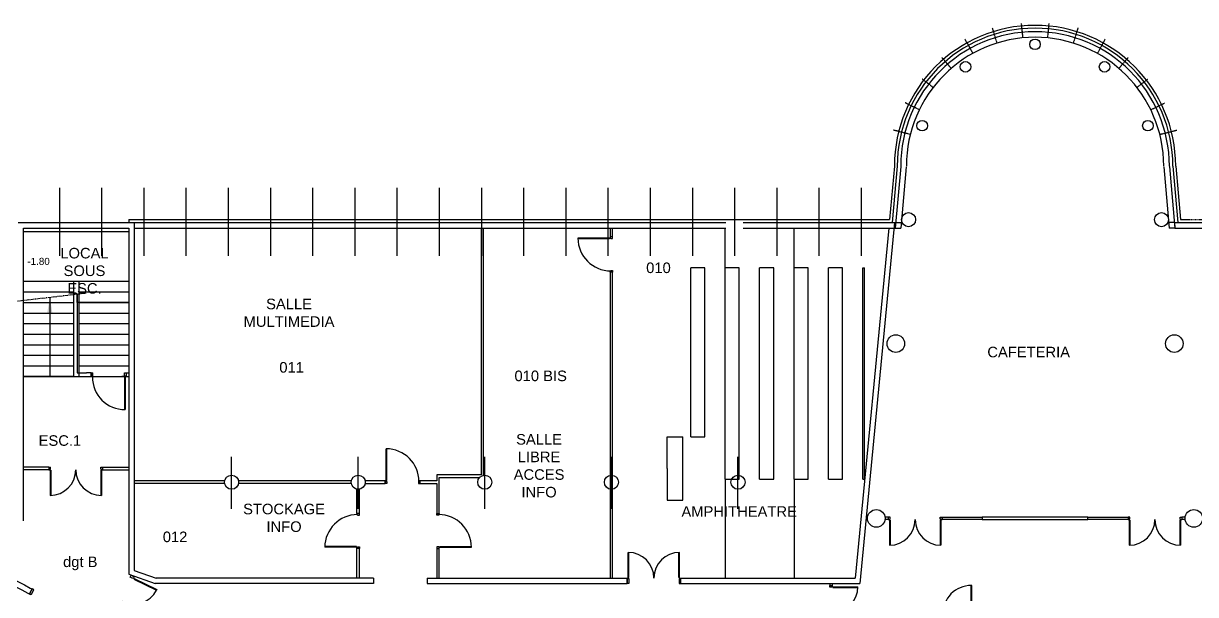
# Model space of a CAD drawing. Extents: x -14497 to -5039, y -16915 to 19656.
# Drawn here: x -11482 to -8149, y -14807 to -13185 of the extents above; entities that cross this region are included whole.
import ezdxf

# ---------------------------------------------------------------- set-up
doc = ezdxf.new("R2010")
doc.units = 0
doc.header["$MEASUREMENT"] = 0
for name, pattern in [('AXES', [2, 1.25, -0.25, 0.25, -0.25]), ('CACHE', [0.375, 0.25, -0.125]), ('DISCONTINU2', [0.375, 0.25, -0.125])]:
    doc.linetypes.add(name, pattern=pattern)
for name, color, linetype in [('-1.80', 3, 'CONTINUOUS'), ('BA_AXE_TRAME', 253, 'AXES'), ('BA_CLOISON', 4, 'CONTINUOUS'), ('BA_DOUBLAGE', 134, 'CONTINUOUS'), ('BA_ESCALIER', 8, 'CONTINUOUS'), ('BA_ESCALIER_CACHE', 252, 'DISCONTINU2'), ('BA_MENUIS_EXTERIEURE', 6, 'CONTINUOUS'), ('BA_MENUIS_INTERIEURE', 202, 'CONTINUOUS'), ('BA_STRUCTURE', 5, 'CONTINUOUS'), ('Circulation', 1, 'CONTINUOUS'), ('Nom. texte', 250, 'CONTINUOUS')]:
    doc.layers.add(name, color=color, linetype=linetype)
doc.styles.add('ARIAL', font='arial.ttf')

msp = doc.modelspace()

# ---------------------------------------------------------------- hatches: boundary and pattern name
at = {"layer": 'BA_ESCALIER'}
h = msp.add_hatch(color=256, dxfattribs=at)
h.paths.add_polyline_path([(-11414.6, -14008), (-11407.2, -14008), (-11399.8, -14008), (-11402.3, -13992.4), (-11412.1, -13992.4)])
h.paths.add_polyline_path([(-11412.1, -13992.4), (-11402.3, -13992.4), (-11407.2, -13962.4)])

# ---------------------------------------------------------------- linework, layer by layer
at = {"layer": '-1.80'}
for p, q in [((-9021.6, -13766.2), (-9006.5, -13766.2)), ((-9005, -13750.2), (-8985.7, -13750.2)), ((-8209, -13750.2), (-8225.1, -13750.2))]:
    msp.add_line(p, q, dxfattribs=at)
msp.add_lwpolyline([(-11482.2, -13776.2), (-11182.2, -13776.2), (-11182.2, -13977.4), (-11329.7, -13977.4), (-11329.7, -13953.4), (-11339.7, -13953.4), (-11339.7, -14187.4), (-11482.2, -14187.4), (-11482.2, -13776.2)], dxfattribs=at)
at = {"layer": 'BA_AXE_TRAME'}
for p, q in [((-8727.2, -13197.6), (-8713.9, -13240.6)), ((-8644.6, -13184.8), (-8640.6, -13225.9)), ((-8566.2, -13184.8), (-8570.2, -13225.9)), ((-8483.5, -13197.6), (-8496.9, -13240.6)), ((-8804.7, -13229.7), (-8782.5, -13269.9)), ((-8406, -13229.7), (-8428.3, -13269.9)), ((-8870.4, -13281.5), (-8843.8, -13312.5)), ((-8340.4, -13281.5), (-8367, -13312.5)), ((-8895.1, -13366.6), (-8926.2, -13342.7)), ((-8315.6, -13366.6), (-8284.6, -13342.7)), ((-8934.5, -13430), (-8974.6, -13410.5)), ((-8276.3, -13430), (-8236.2, -13410.5)), ((-8960.1, -13500.1), (-9008.9, -13487.7)), ((-8250.7, -13500.1), (-8201.9, -13487.7)), ((-11380, -13651.8), (-11380, -13844.9)), ((-11260, -13651.8), (-11260, -13844.9)), ((-11140, -13651.8), (-11140, -13844.9)), ((-11020, -13651.8), (-11020, -13844.9)), ((-10900, -13651.8), (-10900, -13844.9)), ((-10780, -13651.8), (-10780, -13844.9)), ((-10660, -13651.8), (-10660, -13844.9)), ((-10540, -13651.8), (-10540, -13844.9)), ((-10420, -13651.8), (-10420, -13844.9)), ((-10300, -13651.8), (-10300, -13844.9)), ((-10180, -13651.8), (-10180, -13844.9)), ((-10060, -13651.8), (-10060, -13844.9)), ((-9940, -13651.8), (-9940, -13844.9)), ((-9820, -13651.8), (-9820, -13844.9)), ((-9700, -13651.8), (-9700, -13844.9)), ((-9580, -13651.8), (-9580, -13844.9)), ((-9460, -13651.8), (-9460, -13844.9)), ((-9340, -13651.8), (-9340, -13844.9)), ((-9220, -13651.8), (-9220, -13844.9)), ((-9100, -13651.8), (-9100, -13844.9))]:
    msp.add_line(p, q, dxfattribs=at)
at = {"layer": 'BA_AXE_TRAME', "linetype": 'CACHE', "ltscale": 7}
for p, q in [((-10890.2, -14563.7), (-10890.2, -14416)), ((-10890.2, -14563.7), (-10890.2, -14416)), ((-10530.2, -14563.7), (-10530.2, -14416)), ((-10530.2, -14563.7), (-10530.2, -14416)), ((-10530.2, -14563.7), (-10530.2, -14416)), ((-10170.2, -14563.7), (-10170.2, -14416)), ((-9810.2, -14563.7), (-9810.2, -14416)), ((-9450.2, -14563.7), (-9450.2, -14416))]:
    msp.add_line(p, q, dxfattribs=at)
at = {"layer": 'BA_CLOISON'}
for p, q in [((-10180.7, -13766.2), (-10180.7, -14467.6)), ((-10173.7, -14468.4), (-10173.7, -13766.2)), ((-9813.7, -13766.2), (-9813.7, -13791.2)), ((-9806.7, -13791.2), (-9806.7, -13766.2)), ((-9813.7, -13891.2), (-9813.7, -14760.6)), ((-9806.7, -14760.6), (-9806.7, -13891.2)), ((-11339.7, -13954.5), (-11339.7, -14187.4)), ((-11329.7, -13953.4), (-11329.7, -14177.4)), ((-11339.7, -14187.4), (-11289.7, -14187.4)), ((-11329.7, -14177.4), (-11302.7, -14177.4)), ((-11289.7, -14177.4), (-11302.7, -14177.4)), ((-11289.7, -14187.4), (-11289.7, -14177.4)), ((-11193.6, -14187.4), (-11202.7, -14187.4)), ((-11189.7, -14177.4), (-11182.2, -14177.4)), ((-11189.7, -14187.4), (-11182.2, -14187.4)), ((-11410, -14445.5), (-11482.2, -14445.5)), ((-11410, -14452.5), (-11482.2, -14452.5)), ((-11257, -14445.5), (-11182.2, -14445.5)), ((-11257, -14452.5), (-11182.2, -14452.5)), ((-10909.9, -14484.6), (-11167.2, -14484.6)), ((-10909.9, -14491.6), (-11167.2, -14491.6)), ((-10549.9, -14484.6), (-10870.5, -14484.6)), ((-10549.9, -14491.6), (-10870.5, -14491.6)), ((-10454, -14484.6), (-10510.5, -14484.6)), ((-10510.5, -14491.6), (-10454, -14491.6)), ((-10454, -14484.6), (-10454, -14491.6)), ((-10306.7, -14484.6), (-10354, -14484.6)), ((-10354, -14491.6), (-10306.7, -14491.6)), ((-10180.7, -14467.6), (-10306.7, -14467.6)), ((-10306.7, -14467.6), (-10306.7, -14484.6)), ((-10306.7, -14491.6), (-10306.7, -14576.6)), ((-10299.7, -14474.6), (-10184.9, -14474.6)), ((-10299.7, -14576.6), (-10299.7, -14474.6)), ((-10533.7, -14576.6), (-10533.7, -14507.8)), ((-10526.7, -14576.6), (-10526.7, -14507.8)), ((-9081.6, -14594.4), (-9086.2, -14594.4)), ((-9081.6, -14587.4), (-9085.5, -14587.4)), ((-9022.8, -14587.4), (-9032.1, -14587.4)), ((-9022.8, -14594.4), (-9032.1, -14594.4)), ((-8869.8, -14587.4), (-8755.4, -14587.4)), ((-8869.8, -14594.4), (-8869.8, -14587.4)), ((-8755.4, -14594.4), (-8869.8, -14594.4)), ((-8755.4, -14587.4), (-8755.4, -14594.4)), ((-8455.4, -14587.4), (-8340.9, -14587.4)), ((-8455.4, -14594.4), (-8455.4, -14587.4)), ((-8340.9, -14594.4), (-8455.4, -14594.4)), ((-8340.9, -14587.4), (-8340.9, -14594.4)), ((-8178.6, -14587.4), (-8187.9, -14587.4)), ((-8178.6, -14594.4), (-8187.9, -14594.4)), ((-10533.7, -14760.6), (-10533.7, -14676.6)), ((-10526.7, -14760.6), (-10526.7, -14676.6)), ((-10306.7, -14676.6), (-10306.7, -14760.6)), ((-10299.7, -14760.6), (-10299.7, -14676.6)), ((-9189, -14775.6), (-9189, -14781.6)), ((-9182, -14775.6), (-9182, -14781.6)), ((-9182, -14775.6), (-9182, -14781.6))]:
    msp.add_line(p, q, dxfattribs=at)
at = {"layer": 'BA_DOUBLAGE'}
msp.add_line((-11482.2, -13776.2), (-11182.2, -13776.2), dxfattribs=at)
at = {"layer": 'BA_ESCALIER'}
for p, q in [((-9584.7, -14359.1), (-9584.7, -13879.1)), ((-9544.7, -13879.1), (-9584.7, -13879.1)), ((-9544.7, -14359.1), (-9544.7, -13879.1)), ((-9486.7, -14479.1), (-9486.7, -13879.1)), ((-9446.7, -13879.1), (-9486.7, -13879.1)), ((-9446.7, -14479.1), (-9446.7, -13879.1)), ((-9388.7, -14479.1), (-9388.7, -13879.1)), ((-9348.7, -13879.1), (-9388.7, -13879.1)), ((-9348.7, -14479.1), (-9348.7, -13879.1)), ((-9290.7, -14479.1), (-9290.7, -13879.1)), ((-9250.7, -13879.1), (-9290.7, -13879.1)), ((-9250.7, -14479.1), (-9250.7, -13879.1)), ((-9192.7, -14479.1), (-9192.7, -13879.1)), ((-9152.7, -13879.1), (-9192.7, -13879.1)), ((-9152.7, -14479.1), (-9152.7, -13879.1)), ((-9094.7, -14479.1), (-9094.7, -13879.1)), ((-9094.7, -13879.1), (-9090.7, -13879.1)), ((-9090.7, -14479.1), (-9090.7, -13879.1)), ((-11339.7, -13917.4), (-11339.7, -13954.5)), ((-11324.7, -13917.4), (-11324.7, -13952.8)), ((-11407.2, -13962.4), (-11407.2, -14187.4)), ((-9651.7, -14359.1), (-9606.7, -14359.1)), ((-9651.7, -14449.1), (-9651.7, -14359.1)), ((-9606.7, -14449.1), (-9606.7, -14359.1)), ((-9584.7, -14359.1), (-9544.7, -14359.1)), ((-9651.7, -14449.1), (-9651.7, -14539.1)), ((-9606.7, -14539.1), (-9606.7, -14449.1)), ((-9486.7, -14479.1), (-9446.7, -14479.1)), ((-9388.7, -14479.1), (-9348.7, -14479.1)), ((-9290.7, -14479.1), (-9250.7, -14479.1)), ((-9192.7, -14479.1), (-9152.7, -14479.1)), ((-9094.7, -14479.1), (-9090.7, -14479.1)), ((-9651.7, -14539.1), (-9606.7, -14539.1))]:
    msp.add_line(p, q, dxfattribs=at)
at = {"layer": 'BA_ESCALIER_CACHE'}
for p, q in [((-9486.7, -13879.1), (-9486.7, -13766.2)), ((-9290.7, -13879.1), (-9290.7, -13766.2)), ((-9486.7, -14479.1), (-9486.7, -14760.6)), ((-9290.7, -14479.1), (-9290.7, -14760.6))]:
    msp.add_line(p, q, dxfattribs=at)
at = {"layer": 'BA_ESCALIER_CACHE', "ltscale": 5}
for p, q in [((-11482.2, -13917.4), (-11182.2, -13917.4)), ((-11482.2, -13947.4), (-11339.7, -13947.4)), ((-11324.7, -13947.4), (-11182.2, -13947.4)), ((-11324.7, -13952.8), (-11324.7, -14187.4)), ((-11324.7, -13977.4), (-11182.2, -13977.4)), ((-11324.7, -14007.4), (-11182.2, -14007.4)), ((-11324.7, -14037.4), (-11182.2, -14037.4)), ((-11324.7, -14067.4), (-11182.2, -14067.4)), ((-11324.7, -14097.4), (-11182.2, -14097.4)), ((-11324.7, -14127.4), (-11182.2, -14127.4)), ((-11324.7, -14157.4), (-11182.2, -14157.4)), ((-11324.7, -14187.4), (-11182.2, -14187.4))]:
    msp.add_line(p, q, dxfattribs=at)
at = {"layer": 'BA_ESCALIER_CACHE', "linetype": 'AXES', "ltscale": 8}
msp.add_line((-11524.5, -13976.1), (-11304.1, -13950.4), dxfattribs=at)
at = {"layer": 'BA_ESCALIER_CACHE', "linetype": 'Continuous'}
for p, q in [((-11482.2, -13977.4), (-11339.7, -13977.4)), ((-11482.2, -14007.4), (-11339.7, -14007.4)), ((-11482.2, -14037.4), (-11339.7, -14037.4)), ((-11482.2, -14067.4), (-11339.7, -14067.4)), ((-11482.2, -14097.4), (-11339.7, -14097.4)), ((-11482.2, -14127.4), (-11339.7, -14127.4)), ((-11482.2, -14157.4), (-11339.7, -14157.4)), ((-11482.2, -14187.4), (-11332.2, -14187.4))]:
    msp.add_line(p, q, dxfattribs=at)
at = {"layer": 'BA_MENUIS_EXTERIEURE'}
for p, q in [((-9005.4, -13590.2), (-9019.1, -13742.2)), ((-8997.4, -13590.2), (-9011.8, -13750.2)), ((-8987.4, -13591.1), (-9003.2, -13766.2)), ((-8971.5, -13592.5), (-8987.2, -13766.2)), ((-8239.3, -13592.5), (-8223.6, -13766.2)), ((-8223.4, -13591.1), (-8207.5, -13766.2)), ((-8213.4, -13590.2), (-8198.9, -13750.2)), ((-8205.4, -13590.2), (-8191.6, -13742.2)), ((-11182.2, -13742.2), (-9019.1, -13742.2)), ((-11182.2, -13742.2), (-11182.2, -13750.2)), ((-11182.2, -13750.2), (-9485, -13750.2)), ((-11167.2, -13766.2), (-9485, -13766.2)), ((-9006.5, -13766.2), (-8987.2, -13766.2)), ((-8207.5, -13766.2), (-8223.6, -13766.2))]:
    msp.add_line(p, q, dxfattribs=at)
at = {"layer": 'BA_MENUIS_EXTERIEURE', "linetype": 'CACHE', "ltscale": 10}
msp.add_line((-8191.6, -13742.2), (-6469.1, -13742.2), dxfattribs=at)
at = {"layer": 'BA_MENUIS_EXTERIEURE'}
for centre, radius, start, end in [((-8605.4, -13590.2), 400, 0, 180), ((-8605.4, -13590.2), 392, 0, 180), ((-8605.4, -13590.2), 382, 0, 180), ((-8605.4, -13590.2), 366, 0, 180), ((-7867.8, -7823.1), 8507.6, 224.40638, 260.64902), ((-7867.8, -7823.1), 8492.6, 224.50559, 260.64182)]:
    msp.add_arc(centre, radius, start, end, dxfattribs=at)
at = {"layer": 'BA_MENUIS_EXTERIEURE', "linetype": 'CACHE', "ltscale": 10}
for radius, start, end in [(8590.2, 223.62851, 288.03789), (8570.2, 223.7561, 288.0113), (8520.2, 224.3228, 287.94427)]:
    msp.add_arc((-7867.8, -7823.1), radius, start, end, dxfattribs=at)
at = {"layer": 'BA_MENUIS_INTERIEURE'}
for p, q in [((-9815.2, -13794.7), (-9905.2, -13794.7)), ((-9815.2, -13796.7), (-9905.2, -13796.7)), ((-9815.2, -13794.7), (-9815.2, -13796.7)), ((-9806.7, -13791.2), (-9813.7, -13791.2)), ((-9806.7, -13791.2), (-9813.7, -13791.2)), ((-9806.7, -13791.2), (-9813.7, -13791.2)), ((-9813.7, -13791.2), (-9813.7, -13794.7)), ((-9813.7, -13794.7), (-9812.2, -13794.7)), ((-9812.2, -13794.7), (-9812.2, -13796.2)), ((-9812.2, -13796.2), (-9806.7, -13796.2)), ((-9806.7, -13796.2), (-9806.7, -13791.2)), ((-9813.7, -13887.7), (-9812.2, -13887.7)), ((-9813.7, -13891.2), (-9813.7, -13887.7)), ((-9806.7, -13891.2), (-9813.7, -13891.2)), ((-9806.7, -13891.2), (-9813.7, -13891.2)), ((-9812.2, -13886.2), (-9806.7, -13886.2)), ((-9812.2, -13887.7), (-9812.2, -13886.2)), ((-9806.7, -13886.2), (-9806.7, -13891.2)), ((-11297.7, -14177.4), (-11302.7, -14177.4)), ((-11289.7, -14177.4), (-11289.7, -14187.4)), ((-11289.7, -14177.4), (-11284.7, -14177.4)), ((-11289.7, -14187.4), (-11286.2, -14187.4)), ((-11286.2, -14185.9), (-11284.7, -14185.9)), ((-11286.2, -14188.9), (-11286.2, -14185.9)), ((-11284.7, -14185.9), (-11284.7, -14177.4)), ((-11195.2, -14188.9), (-11195.2, -14281.9)), ((-11193.2, -14188.9), (-11195.2, -14188.9)), ((-11194.7, -14177.4), (-11189.7, -14177.4)), ((-11194.7, -14185.9), (-11194.7, -14177.4)), ((-11193.2, -14185.9), (-11194.7, -14185.9)), ((-11193.2, -14187.4), (-11193.2, -14185.9)), ((-11189.7, -14187.4), (-11193.2, -14187.4)), ((-11193.2, -14188.9), (-11193.2, -14281.9)), ((-11189.7, -14177.4), (-11189.7, -14187.4)), ((-10450.5, -14483.1), (-10450.5, -14393.1)), ((-10448.5, -14483.1), (-10448.5, -14393.1)), ((-11410, -14445.5), (-11410, -14452.5)), ((-11410, -14445.5), (-11405, -14445.5)), ((-11410, -14452.5), (-11406.5, -14452.5)), ((-11406.5, -14451), (-11405, -14451)), ((-11406.5, -14452.5), (-11406.5, -14451)), ((-11406.5, -14454), (-11406.5, -14525.5)), ((-11406.5, -14454), (-11404.5, -14454)), ((-11405, -14451), (-11405, -14445.5)), ((-11404.5, -14454), (-11404.5, -14525.5)), ((-11262.5, -14454), (-11262.5, -14525.5)), ((-11260.5, -14454), (-11262.5, -14454)), ((-11262, -14451), (-11262, -14445.5)), ((-11262, -14445.5), (-11257, -14445.5)), ((-11260.5, -14451), (-11262, -14451)), ((-11260.5, -14452.5), (-11260.5, -14451)), ((-11260.5, -14454), (-11260.5, -14525.5)), ((-11257, -14445.5), (-11257, -14452.5)), ((-10454, -14491.6), (-10454, -14484.6)), ((-10454, -14491.6), (-10454, -14484.6)), ((-10454, -14484.6), (-10450.5, -14484.6)), ((-10449, -14491.6), (-10454, -14491.6)), ((-10450.5, -14483.1), (-10448.5, -14483.1)), ((-10450.5, -14484.6), (-10450.5, -14486.1)), ((-10450.5, -14486.1), (-10449, -14486.1)), ((-10449, -14486.1), (-10449, -14491.6)), ((-10359, -14486.1), (-10359, -14491.6)), ((-10357.5, -14486.1), (-10359, -14486.1)), ((-10359, -14491.6), (-10354, -14491.6)), ((-10357.5, -14484.6), (-10357.5, -14486.1)), ((-10354, -14484.6), (-10357.5, -14484.6)), ((-10354, -14491.6), (-10354, -14484.6)), ((-10354, -14491.6), (-10354, -14484.6)), ((-10526.7, -14576.6), (-10533.7, -14576.6)), ((-10526.7, -14576.6), (-10533.7, -14576.6)), ((-10533.7, -14576.6), (-10533.7, -14580.1)), ((-10526.7, -14576.6), (-10533.7, -14576.6)), ((-10526.7, -14576.6), (-10533.7, -14576.6)), ((-10533.7, -14576.6), (-10533.7, -14580.1)), ((-10526.7, -14576.6), (-10533.7, -14576.6)), ((-10526.7, -14576.6), (-10533.7, -14576.6)), ((-10533.7, -14576.6), (-10533.7, -14580.1)), ((-10533.7, -14580.1), (-10532.2, -14580.1)), ((-10533.7, -14580.1), (-10532.2, -14580.1)), ((-10533.7, -14580.1), (-10532.2, -14580.1)), ((-10532.2, -14580.1), (-10532.2, -14581.6)), ((-10532.2, -14580.1), (-10532.2, -14581.6)), ((-10532.2, -14580.1), (-10532.2, -14581.6)), ((-10532.2, -14581.6), (-10526.7, -14581.6)), ((-10532.2, -14581.6), (-10526.7, -14581.6)), ((-10532.2, -14581.6), (-10526.7, -14581.6)), ((-10526.7, -14581.6), (-10526.7, -14576.6)), ((-10526.7, -14581.6), (-10526.7, -14576.6)), ((-10526.7, -14581.6), (-10526.7, -14576.6)), ((-10306.7, -14576.6), (-10299.7, -14576.6)), ((-10306.7, -14576.6), (-10299.7, -14576.6)), ((-10306.7, -14581.6), (-10306.7, -14576.6)), ((-10301.2, -14581.6), (-10306.7, -14581.6)), ((-10299.7, -14580.1), (-10301.2, -14580.1)), ((-10301.2, -14580.1), (-10301.2, -14581.6)), ((-10299.7, -14576.6), (-10299.7, -14580.1)), ((-9017.8, -14587.4), (-9022.8, -14587.4)), ((-9022.8, -14587.4), (-9022.8, -14594.4)), ((-9022.8, -14594.4), (-9019.3, -14594.4)), ((-9019.3, -14592.9), (-9017.8, -14592.9)), ((-9019.3, -14594.4), (-9019.3, -14592.9)), ((-9019.3, -14595.9), (-9019.3, -14667.4)), ((-9019.3, -14595.9), (-9017.3, -14595.9)), ((-9017.8, -14592.9), (-9017.8, -14587.4)), ((-9017.3, -14595.9), (-9017.3, -14667.4)), ((-8875.3, -14595.9), (-8875.3, -14667.4)), ((-8873.3, -14595.9), (-8875.3, -14595.9)), ((-8874.8, -14592.9), (-8874.8, -14587.4)), ((-8874.8, -14587.4), (-8869.8, -14587.4)), ((-8873.3, -14592.9), (-8874.8, -14592.9)), ((-8873.3, -14594.4), (-8873.3, -14592.9)), ((-8873.3, -14594.4), (-8869.8, -14594.4)), ((-8873.3, -14595.9), (-8873.3, -14667.4)), ((-8869.8, -14587.4), (-8869.8, -14594.4)), ((-8335.9, -14587.4), (-8340.9, -14587.4)), ((-8340.9, -14587.4), (-8340.9, -14594.4)), ((-8340.9, -14594.4), (-8337.4, -14594.4)), ((-8337.4, -14592.9), (-8335.9, -14592.9)), ((-8337.4, -14594.4), (-8337.4, -14592.9)), ((-8337.4, -14595.9), (-8337.4, -14667.4)), ((-8337.4, -14595.9), (-8335.4, -14595.9)), ((-8335.9, -14592.9), (-8335.9, -14587.4)), ((-8335.4, -14595.9), (-8335.4, -14667.4)), ((-8193.4, -14595.9), (-8193.4, -14667.4)), ((-8191.4, -14595.9), (-8193.4, -14595.9)), ((-8192.9, -14592.9), (-8192.9, -14587.4)), ((-8192.9, -14587.4), (-8187.9, -14587.4)), ((-8191.4, -14592.9), (-8192.9, -14592.9)), ((-8191.4, -14594.4), (-8191.4, -14592.9)), ((-8191.4, -14594.4), (-8187.9, -14594.4)), ((-8191.4, -14595.9), (-8191.4, -14667.4)), ((-8187.9, -14587.4), (-8187.9, -14594.4)), ((-10535.2, -14671.1), (-10625.2, -14671.1)), ((-10535.2, -14671.1), (-10625.2, -14671.1)), ((-10535.2, -14671.1), (-10625.2, -14671.1)), ((-10535.2, -14673.1), (-10625.2, -14673.1)), ((-10535.2, -14673.1), (-10625.2, -14673.1)), ((-10535.2, -14673.1), (-10625.2, -14673.1)), ((-10535.2, -14673.1), (-10535.2, -14671.1)), ((-10535.2, -14673.1), (-10535.2, -14671.1)), ((-10535.2, -14673.1), (-10535.2, -14671.1)), ((-10533.7, -14673.1), (-10532.2, -14673.1)), ((-10533.7, -14676.6), (-10533.7, -14673.1)), ((-10533.7, -14673.1), (-10532.2, -14673.1)), ((-10533.7, -14676.6), (-10533.7, -14673.1)), ((-10533.7, -14673.1), (-10532.2, -14673.1)), ((-10533.7, -14676.6), (-10533.7, -14673.1)), ((-10526.7, -14676.6), (-10533.7, -14676.6)), ((-10526.7, -14676.6), (-10533.7, -14676.6)), ((-10526.7, -14676.6), (-10533.7, -14676.6)), ((-10526.7, -14676.6), (-10533.7, -14676.6)), ((-10526.7, -14676.6), (-10533.7, -14676.6)), ((-10526.7, -14676.6), (-10533.7, -14676.6)), ((-10532.2, -14671.6), (-10526.7, -14671.6)), ((-10532.2, -14673.1), (-10532.2, -14671.6)), ((-10532.2, -14671.6), (-10526.7, -14671.6)), ((-10532.2, -14673.1), (-10532.2, -14671.6)), ((-10532.2, -14671.6), (-10526.7, -14671.6)), ((-10532.2, -14673.1), (-10532.2, -14671.6)), ((-10526.7, -14671.6), (-10526.7, -14676.6)), ((-10526.7, -14671.6), (-10526.7, -14676.6)), ((-10526.7, -14671.6), (-10526.7, -14676.6)), ((-10301.2, -14671.6), (-10306.7, -14671.6)), ((-10306.7, -14671.6), (-10306.7, -14676.6)), ((-10306.7, -14676.6), (-10299.7, -14676.6)), ((-10306.7, -14676.6), (-10299.7, -14676.6)), ((-10301.2, -14673.1), (-10301.2, -14671.6)), ((-10299.7, -14673.1), (-10301.2, -14673.1)), ((-10299.7, -14676.6), (-10299.7, -14673.1)), ((-10298.2, -14671.1), (-10208.2, -14671.1)), ((-10298.2, -14673.1), (-10298.2, -14671.1)), ((-10298.2, -14673.1), (-10208.2, -14673.1)), ((-9762.2, -14759.1), (-9762.2, -14687.6)), ((-9760.2, -14759.1), (-9760.2, -14687.6)), ((-9618.2, -14759.1), (-9618.2, -14687.6)), ((-9616.2, -14759.1), (-9616.2, -14687.6)), ((-11178.7, -14758.2), (-11175.9, -14752.5)), ((-11171.3, -14761.7), (-11178.7, -14758.2)), ((-11175.9, -14752.5), (-11166.9, -14756.8)), ((-11170.5, -14760), (-11171.3, -14761.7)), ((-11168.8, -14760.8), (-11170.5, -14760)), ((-11166.9, -14756.8), (-11168.8, -14760.8)), ((-11167.1, -14761.7), (-11168.2, -14764)), ((-11168.2, -14764), (-11103.7, -14794.8)), ((-11167.1, -14761.7), (-11102.6, -14792.5)), ((-9765.7, -14775.6), (-9765.7, -14760.6)), ((-9765.7, -14760.6), (-9762.2, -14760.6)), ((-9762.2, -14759.1), (-9760.2, -14759.1)), ((-9762.2, -14760.6), (-9762.2, -14762.1)), ((-9762.2, -14762.1), (-9760.7, -14762.1)), ((-9760.7, -14762.1), (-9760.7, -14775.6)), ((-9616.2, -14759.1), (-9618.2, -14759.1)), ((-9617.7, -14762.1), (-9617.7, -14775.6)), ((-9616.2, -14762.1), (-9617.7, -14762.1)), ((-9616.2, -14760.6), (-9616.2, -14762.1)), ((-9616.2, -14760.6), (-9612.7, -14760.6)), ((-9612.7, -14775.6), (-9612.7, -14760.6)), ((-11457.6, -14791.4), (-11464.8, -14805.6)), ((-11459.7, -14806.5), (-11453.1, -14793.6)), ((-11453.1, -14793.6), (-11457.6, -14791.4)), ((-11102.6, -14792.5), (-11103.7, -14794.8)), ((-9760.7, -14775.6), (-9765.7, -14775.6)), ((-9617.7, -14775.6), (-9612.7, -14775.6)), ((-9189, -14781.6), (-9182, -14781.6)), ((-9189, -14786.6), (-9189, -14781.6)), ((-9183.5, -14786.6), (-9189, -14786.6)), ((-9183.5, -14785.1), (-9183.5, -14786.6)), ((-9182, -14785.1), (-9183.5, -14785.1)), ((-9182, -14781.6), (-9182, -14785.1)), ((-9180.5, -14785.1), (-9109, -14785.1)), ((-9180.5, -14785.1), (-9180.5, -14787.1)), ((-9180.5, -14787.1), (-9109, -14787.1)), ((-8786.9, -14861.6), (-8786.9, -14781.5)), ((-8784.9, -14781.6), (-8786.9, -14781.6)), ((-8784.9, -14861.6), (-8784.9, -14781.6)), ((-11464.8, -14805.6), (-11461.7, -14807.2)), ((-11461.7, -14807.2), (-11461, -14805.9)), ((-11461, -14805.9), (-11459.7, -14806.5))]:
    msp.add_line(p, q, dxfattribs=at)
msp.add_lwpolyline([(-8755.4, -14594.4), (-8455.4, -14594.4), (-8455.4, -14587.4), (-8755.4, -14587.4)], close=True, dxfattribs=at)
for centre, radius, start, end in [((-9812.2, -13794.7), 93, 180.0107, 270), ((-9815.2, -13796.7), 0, 270, 0), ((-11193.2, -14188.9), 93, 180, 270), ((-11194.7, -14185.9), 0, 90, 180), ((-10450.5, -14486.1), 93, 0, 89.9893), ((-11406.5, -14452.5), 73, 270.0136, 0), ((-11405, -14451), 0, 0, 90), ((-11404.5, -14454), 0, 0, 90), ((-11260.5, -14452.5), 73, 180, 269.9864), ((-11262.5, -14454), 0, 90, 180), ((-11262, -14451), 0, 90, 180), ((-10449, -14486.1), 0, 270, 0), ((-10448.5, -14482.3), 0, 270, 0), ((-10532.2, -14673.1), 93, 90, 179.9893), ((-10532.2, -14673.1), 93, 90, 179.9893), ((-10532.2, -14673.1), 93, 90, 179.9893), ((-10301.2, -14673.1), 93, 0.0107, 90), ((-9019.3, -14594.4), 73, 270.0136, 0), ((-9017.8, -14592.9), 0, 0, 90), ((-9017.3, -14595.9), 0, 0, 90), ((-8873.3, -14594.4), 73, 180, 269.9864), ((-8875.3, -14595.9), 0, 90, 180), ((-8874.8, -14592.9), 0, 90, 180), ((-8337.4, -14594.4), 73, 270.0136, 0), ((-8335.9, -14592.9), 0, 0, 90), ((-8335.4, -14595.9), 0, 0, 90), ((-8191.4, -14594.4), 73, 180, 269.9864), ((-8193.4, -14595.9), 0, 90, 180), ((-8192.9, -14592.9), 0, 90, 180), ((-10301.2, -14671.6), 0, 90, 180), ((-10298.2, -14671.1), 0, 90, 180), ((-9762.2, -14760.6), 73, 0, 89.9864), ((-9616.2, -14760.6), 73, 90.0136, 180), ((-11177.6, -14758.7), 0, 154.4282, 244.4282), ((-11168.2, -14764), 0, 154.4282, 244.4282), ((-9760.2, -14759.1), 0, 270, 0), ((-9756.6, -14762.1), 0, 270, 0), ((-9618.2, -14759.1), 0, 180, 270), ((-9617.7, -14762.1), 0, 180, 270), ((-11168.6, -14761.5), 73, 242.8282, 332.8146), ((-9183.5, -14786.6), 0, 180, 270), ((-9182, -14785.1), 73, 270, 0), ((-9180.5, -14787.1), 0, 180, 270), ((-8787, -14862.4), 80.9, 89.9501, 180.4961)]:
    msp.add_arc(centre, radius, start, end, dxfattribs=at)
at = {"layer": 'BA_STRUCTURE'}
for p, q in [((-11497.2, -13750.2), (-11167.2, -13750.2)), ((-11482.2, -14597.8), (-11482.2, -13766.2)), ((-11482.2, -13766.2), (-11182.2, -13766.2)), ((-11182.2, -13766.2), (-11182.2, -14749.5)), ((-11167.2, -13750.2), (-11167.2, -14738.9)), ((-9435, -13750.2), (-9005, -13750.2)), ((-9435, -13766.2), (-9021.6, -13766.2)), ((-9021.6, -13766.2), (-9117.2, -14760.6)), ((-9005, -13750.2), (-9103.6, -14775.6)), ((-8209, -13750.2), (-8207.5, -13766.2)), ((-8209, -13750.2), (-7787.8, -13750.2)), ((-8207.5, -13766.2), (-7803.6, -13766.2)), ((-11182.2, -14749.5), (-11107.5, -14775.6)), ((-11167.2, -14738.9), (-11105, -14760.6)), ((-10486.7, -14760.6), (-11105, -14760.6)), ((-10486.7, -14760.6), (-10486.7, -14775.6)), ((-10333.7, -14760.6), (-9765.7, -14760.6)), ((-10333.7, -14760.6), (-10333.7, -14775.6)), ((-9765.7, -14760.6), (-9765.7, -14775.6)), ((-9612.7, -14760.6), (-9117.2, -14760.6)), ((-11464.9, -14805.6), (-11457.6, -14791.4)), ((-10486.7, -14775.6), (-11107.5, -14775.6)), ((-10333.7, -14775.6), (-9765.7, -14775.6)), ((-9612.7, -14775.6), (-9103.6, -14775.6))]:
    msp.add_line(p, q, dxfattribs=at)
for centre, radius in [((-8605.4, -13244.2), 15), ((-8803.2, -13308), 15), ((-8407.6, -13308), 15), ((-8926.4, -13475.3), 15), ((-8284.4, -13475.3), 15), ((-8965, -13742.2), 20), ((-8245.8, -13742.2), 20), ((-9001.4, -14094.3), 25), ((-8209.4, -14094.3), 25), ((-9450.2, -14488.1), 20), ((-9056.9, -14590.9), 25), ((-8153.9, -14590.9), 25)]:
    msp.add_circle(centre, radius, dxfattribs=at)
at = {"layer": 'BA_STRUCTURE', "ltscale": 7}
for centre in [(-10890.2, -14488.1), (-10530.2, -14488.1), (-10170.2, -14488.1), (-9810.2, -14488.1)]:
    msp.add_circle(centre, 20, dxfattribs=at)
at = {"layer": 'BA_STRUCTURE'}
for radius, start, end in [(7854.6, 240.50481, 242.70134), (7838.6, 240.50481, 242.70134), (7838.6, 242.70135, 242.74435), (7854.6, 242.70134, 242.74435)]:
    msp.add_arc((-7867.8, -7823.1), radius, start, end, dxfattribs=at)

# ---------------------------------------------------------------- texts
at = {"layer": '-1.80', "insert": (-11471, -13850.7), "char_height": 20, "attachment_point": 1, "style": 'ARIAL'}
msp.add_mtext_dynamic_manual_height_columns('-1.80', width=72.265, gutter_width=1193.2, heights=[0], dxfattribs=at)
at = {"layer": 'Circulation', "insert": (-11320.6, -14718.7), "char_height": 30, "width": 224.767, "attachment_point": 5, "style": 'ARIAL'}
msp.add_mtext('dgt B', dxfattribs=at)
at = {"layer": 'Nom. texte', "char_height": 30, "attachment_point": 5, "style": 'ARIAL'}
for s, insert, width in [('LOCAL SOUS ESC.', (-11308.6, -13887.6), 224.767), (' 010', (-9682.1, -13879.1), 224.767), ('SALLE MULTIMEDIA', (-10726.9, -14006.9), 224.767), ('CAFETERIA', (-8623.5, -14118.5), 224.767), (' \\P011', (-10719.6, -14137), 369.298), ('010 BIS', (-10011.2, -14186.2), 224.767), ('ESC.1', (-11378.5, -14369.9), 224.767), ('SALLE LIBRE ACCES INFO', (-10015.9, -14441.5), 224.767), ('STOCKAGE INFO', (-10741.1, -14589.5), 224.767), ('AMPHITHEATRE', (-9446.8, -14571.4), 224.767), (' \\P012', (-11050.9, -14618.5), 369.298)]:
    msp.add_mtext(s, dxfattribs=dict(at, insert=insert, width=width))

doc.saveas('drawing.dxf')
